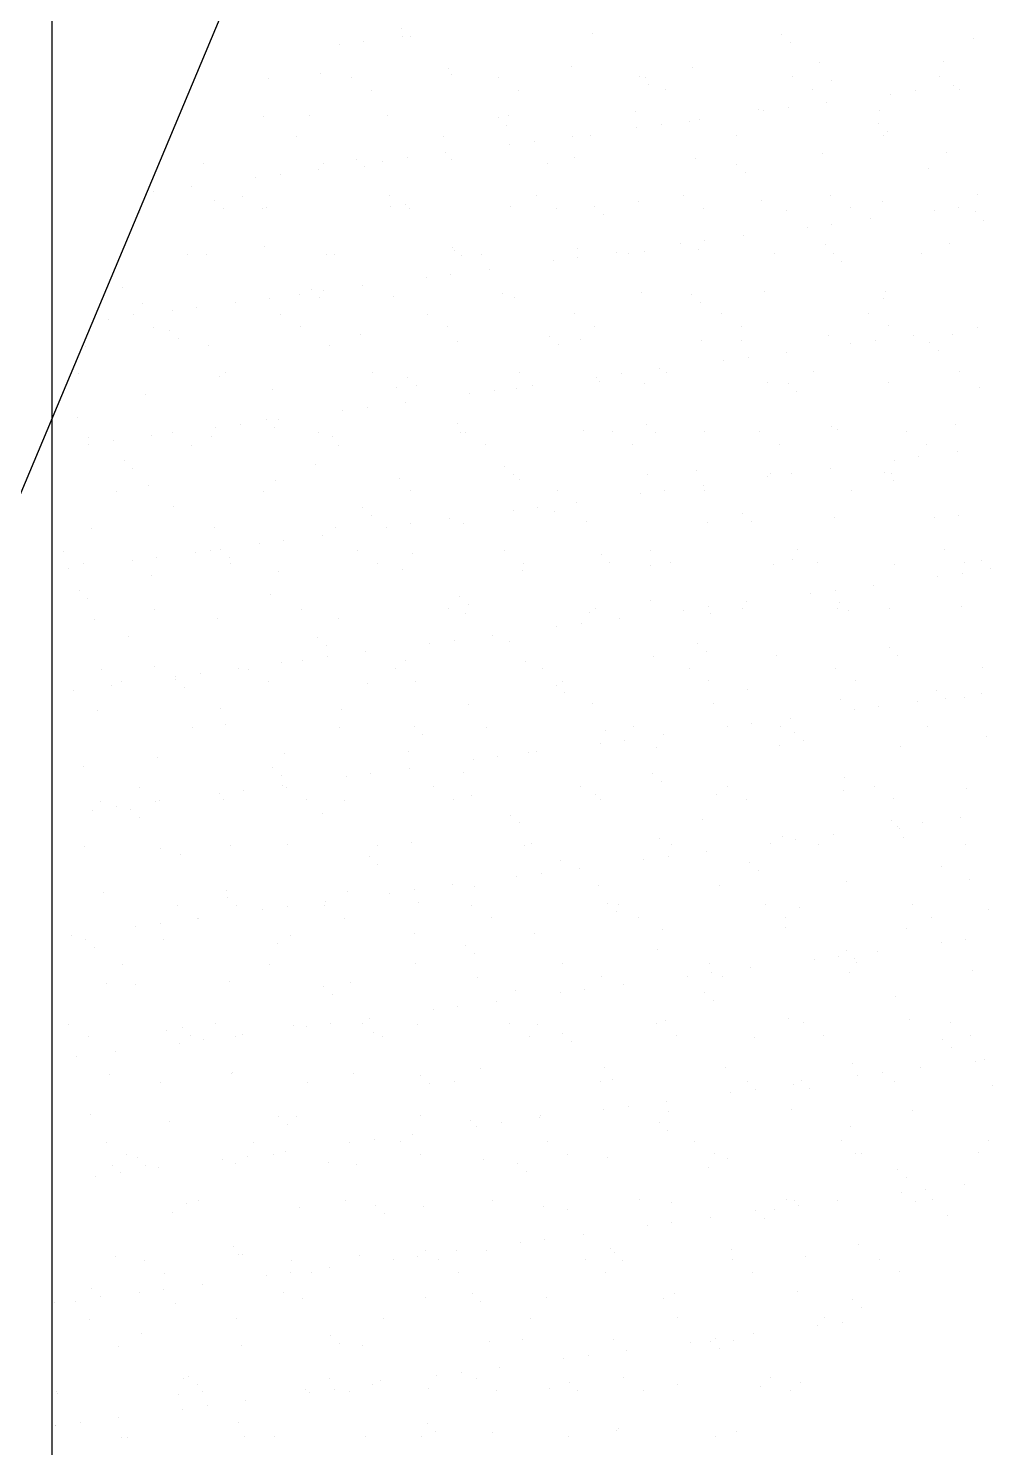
# Model space of a CAD drawing. Header units: inches. Extents: x 8.4 to 50.9, y 14.4 to 39.2.
# Drawn here: x 9.2059 to 9.3083, y 25.8998 to 26.0502 of the extents above; entities that cross this region are included whole.
import ezdxf

# ---------------------------------------------------------------- set-up
doc = ezdxf.new("R2010")
doc.units = ezdxf.units.IN
doc.header["$MEASUREMENT"] = 0
doc.layers.add('02', color=2, linetype='Continuous')
doc.layers.add('1', color=1, linetype='Continuous')

msp = doc.modelspace()

# ---------------------------------------------------------------- linework, layer by layer
at = {"layer": '02'}
for p, q in [((9.2084, 26.34805), (9.2084, 25.7545)), ((9.24543, 26.0501), (9.24543, 26.0501)), ((9.24553, 26.04933), (9.24553, 26.04933)), ((9.24635, 26.04926), (9.24635, 26.04926)), ((9.26574, 26.04966), (9.26574, 26.04966)), ((9.28574, 26.04949), (9.28574, 26.04949)), ((9.23886, 26.04845), (9.23886, 26.04845)), ((9.24146, 26.04879), (9.24146, 26.04879)), ((9.28666, 26.04864), (9.28666, 26.04864)), ((9.30604, 26.04905), (9.30604, 26.04905)), ((9.28978, 26.04651), (9.28978, 26.04651)), ((9.30286, 26.04668), (9.30286, 26.04668)), ((9.23132, 26.04487), (9.23132, 26.04487)), ((9.23689, 26.04543), (9.23689, 26.04543)), ((9.24016, 26.04494), (9.24016, 26.04494)), ((9.25039, 26.04592), (9.25039, 26.04592)), ((9.2507, 26.04527), (9.2507, 26.04527)), ((9.25573, 26.04497), (9.25573, 26.04497)), ((9.26348, 26.04609), (9.26348, 26.04609)), ((9.27071, 26.0451), (9.27071, 26.0451)), ((9.2713, 26.04499), (9.2713, 26.04499)), ((9.27627, 26.04603), (9.27627, 26.04603)), ((9.28687, 26.04502), (9.28687, 26.04502)), ((9.30244, 26.04505), (9.30244, 26.04505)), ((9.24226, 26.04359), (9.24226, 26.04359)), ((9.25784, 26.04362), (9.25784, 26.04362)), ((9.27163, 26.04425), (9.27163, 26.04425)), ((9.27341, 26.04365), (9.27341, 26.04365)), ((9.28898, 26.04368), (9.28898, 26.04368)), ((9.29101, 26.04466), (9.29101, 26.04466)), ((9.2973, 26.0432), (9.2973, 26.0432)), ((9.29991, 26.04354), (9.29991, 26.04354)), ((9.30397, 26.04408), (9.30397, 26.04408)), ((9.30455, 26.04371), (9.30455, 26.04371)), ((9.28645, 26.04177), (9.28645, 26.04177)), ((9.29051, 26.04231), (9.29051, 26.04231)), ((9.23086, 26.04081), (9.23086, 26.04081)), ((9.23567, 26.04088), (9.23567, 26.04088)), ((9.24395, 26.04097), (9.24395, 26.04097)), ((9.25568, 26.04071), (9.25568, 26.04071)), ((9.25674, 26.04091), (9.25674, 26.04091)), ((9.27024, 26.0414), (9.27024, 26.0414)), ((9.27598, 26.04027), (9.27598, 26.04027)), ((9.27705, 26.04053), (9.27705, 26.04053)), ((9.28333, 26.04157), (9.28333, 26.04157)), ((9.28384, 26.04143), (9.28384, 26.04143)), ((9.29612, 26.04151), (9.29612, 26.04151)), ((9.23428, 26.03873), (9.23428, 26.03873)), ((9.24986, 26.03876), (9.24986, 26.03876)), ((9.2566, 26.03987), (9.2566, 26.03987)), ((9.26359, 26.03876), (9.26359, 26.03876)), ((9.26543, 26.03879), (9.26543, 26.03879)), ((9.27039, 26.03966), (9.27039, 26.03966)), ((9.27299, 26.04), (9.27299, 26.04)), ((9.281, 26.03882), (9.281, 26.03882)), ((9.29599, 26.0401), (9.29599, 26.0401)), ((9.29657, 26.03884), (9.29657, 26.03884)), ((9.29691, 26.03925), (9.29691, 26.03925)), ((9.25693, 26.03788), (9.25693, 26.03788)), ((9.25953, 26.03823), (9.25953, 26.03823)), ((9.22441, 26.03586), (9.22441, 26.03586)), ((9.2372, 26.0358), (9.2372, 26.0358)), ((9.24065, 26.03632), (9.24065, 26.03632)), ((9.24347, 26.03611), (9.24347, 26.03611)), ((9.24607, 26.03646), (9.24607, 26.03646)), ((9.25014, 26.03699), (9.25014, 26.03699)), ((9.25071, 26.03629), (9.25071, 26.03629)), ((9.26095, 26.03588), (9.26095, 26.03588)), ((9.2638, 26.03645), (9.2638, 26.03645)), ((9.27659, 26.03639), (9.27659, 26.03639)), ((9.28096, 26.03571), (9.28096, 26.03571)), ((9.29009, 26.03688), (9.29009, 26.03688)), ((9.30318, 26.03705), (9.30318, 26.03705)), ((9.23001, 26.03434), (9.23001, 26.03434)), ((9.23261, 26.03468), (9.23261, 26.03468)), ((9.23668, 26.03522), (9.23668, 26.03522)), ((9.24157, 26.03548), (9.24157, 26.03548)), ((9.28188, 26.03486), (9.28188, 26.03486)), ((9.30126, 26.03527), (9.30126, 26.03527)), ((9.21915, 26.03291), (9.21915, 26.03291)), ((9.22322, 26.03345), (9.22322, 26.03345)), ((9.22562, 26.03193), (9.22562, 26.03193)), ((9.22862, 26.03239), (9.22862, 26.03239)), ((9.23117, 26.03117), (9.23117, 26.03117)), ((9.24419, 26.03242), (9.24419, 26.03242)), ((9.24426, 26.03134), (9.24426, 26.03134)), ((9.24592, 26.03149), (9.24592, 26.03149)), ((9.25705, 26.03128), (9.25705, 26.03128)), ((9.25977, 26.03245), (9.25977, 26.03245)), ((9.26593, 26.03132), (9.26593, 26.03132)), ((9.27056, 26.03177), (9.27056, 26.03177)), ((9.27534, 26.03247), (9.27534, 26.03247)), ((9.28364, 26.03193), (9.28364, 26.03193)), ((9.29091, 26.0325), (9.29091, 26.0325)), ((9.29644, 26.03187), (9.29644, 26.03187)), ((9.30452, 26.0312), (9.30452, 26.0312)), ((9.30648, 26.03253), (9.30648, 26.03253)), ((9.21767, 26.03069), (9.21767, 26.03069)), ((9.22654, 26.03109), (9.22654, 26.03109)), ((9.23073, 26.03105), (9.23073, 26.03105)), ((9.2463, 26.03107), (9.2463, 26.03107)), ((9.26187, 26.0311), (9.26187, 26.0311)), ((9.26685, 26.03048), (9.26685, 26.03048)), ((9.27744, 26.03113), (9.27744, 26.03113)), ((9.28623, 26.03088), (9.28623, 26.03088)), ((9.29301, 26.03116), (9.29301, 26.03116)), ((9.29512, 26.02997), (9.29512, 26.02997)), ((9.30191, 26.03086), (9.30191, 26.03086)), ((9.30624, 26.03071), (9.30624, 26.03071)), ((9.30716, 26.02986), (9.30716, 26.02986)), ((9.28166, 26.0282), (9.28166, 26.0282)), ((9.28845, 26.02909), (9.28845, 26.02909)), ((9.29106, 26.02943), (9.29106, 26.02943)), ((9.23089, 26.0271), (9.23089, 26.0271)), ((9.2509, 26.02693), (9.2509, 26.02693)), ((9.25102, 26.02665), (9.25102, 26.02665)), ((9.26411, 26.02682), (9.26411, 26.02682)), ((9.275, 26.02732), (9.275, 26.02732)), ((9.2769, 26.02676), (9.2769, 26.02676)), ((9.2776, 26.02766), (9.2776, 26.02766)), ((9.29041, 26.02724), (9.29041, 26.02724)), ((9.30349, 26.02741), (9.30349, 26.02741)), ((9.22275, 26.02618), (9.22275, 26.02618)), ((9.22473, 26.02623), (9.22473, 26.02623)), ((9.23752, 26.02617), (9.23752, 26.02617)), ((9.23832, 26.02621), (9.23832, 26.02621)), ((9.25182, 26.02609), (9.25182, 26.02609)), ((9.25389, 26.02624), (9.25389, 26.02624)), ((9.26154, 26.02555), (9.26154, 26.02555)), ((9.26414, 26.02589), (9.26414, 26.02589)), ((9.2682, 26.02642), (9.2682, 26.02642)), ((9.26946, 26.02627), (9.26946, 26.02627)), ((9.2712, 26.02649), (9.2712, 26.02649)), ((9.28503, 26.0263), (9.28503, 26.0263)), ((9.29121, 26.02632), (9.29121, 26.02632)), ((9.29213, 26.02547), (9.29213, 26.02547)), ((9.30061, 26.02632), (9.30061, 26.02632)), ((9.24808, 26.02377), (9.24808, 26.02377)), ((9.25068, 26.02412), (9.25068, 26.02412)), ((9.25475, 26.02465), (9.25475, 26.02465)), ((9.21586, 26.02272), (9.21586, 26.02272)), ((9.23587, 26.02254), (9.23587, 26.02254)), ((9.23722, 26.02234), (9.23722, 26.02234)), ((9.24129, 26.02288), (9.24129, 26.02288)), ((9.28396, 26.0223), (9.28396, 26.0223)), ((9.29675, 26.02224), (9.29675, 26.02224)), ((9.21798, 26.02105), (9.21798, 26.02105)), ((9.22783, 26.02111), (9.22783, 26.02111)), ((9.23149, 26.02154), (9.23149, 26.02154)), ((9.23462, 26.022), (9.23462, 26.022)), ((9.23679, 26.0217), (9.23679, 26.0217)), ((9.24458, 26.02171), (9.24458, 26.02171)), ((9.25617, 26.0221), (9.25617, 26.0221)), ((9.25737, 26.02164), (9.25737, 26.02164)), ((9.27087, 26.02213), (9.27087, 26.02213)), ((9.27618, 26.02193), (9.27618, 26.02193)), ((9.2771, 26.02108), (9.2771, 26.02108)), ((9.29648, 26.02149), (9.29648, 26.02149)), ((9.21437, 26.01934), (9.21437, 26.01934)), ((9.21709, 26.01984), (9.21709, 26.01984)), ((9.22116, 26.02023), (9.22116, 26.02023)), ((9.22376, 26.02057), (9.22376, 26.02057)), ((9.23266, 26.01987), (9.23266, 26.01987)), ((9.24823, 26.0199), (9.24823, 26.0199)), ((9.2638, 26.01993), (9.2638, 26.01993)), ((9.27937, 26.01995), (9.27937, 26.01995)), ((9.29494, 26.01998), (9.29494, 26.01998)), ((9.2192, 26.0185), (9.2192, 26.0185)), ((9.22084, 26.01815), (9.22084, 26.01815)), ((9.23477, 26.01853), (9.23477, 26.01853)), ((9.24114, 26.01771), (9.24114, 26.01771)), ((9.25034, 26.01855), (9.25034, 26.01855)), ((9.26591, 26.01858), (9.26591, 26.01858)), ((9.28148, 26.01861), (9.28148, 26.01861)), ((9.29705, 26.01864), (9.29705, 26.01864)), ((9.29973, 26.01763), (9.29973, 26.01763)), ((9.30381, 26.01778), (9.30381, 26.01778)), ((9.30652, 26.01852), (9.30652, 26.01852)), ((9.21196, 26.01643), (9.21196, 26.01643)), ((9.22176, 26.01731), (9.22176, 26.01731)), ((9.22504, 26.01659), (9.22504, 26.01659)), ((9.23783, 26.01653), (9.23783, 26.01653)), ((9.25134, 26.01702), (9.25134, 26.01702)), ((9.26115, 26.01754), (9.26115, 26.01754)), ((9.26207, 26.0167), (9.26207, 26.0167)), ((9.26443, 26.01719), (9.26443, 26.01719)), ((9.27722, 26.01712), (9.27722, 26.01712)), ((9.28145, 26.0171), (9.28145, 26.0171)), ((9.29072, 26.01761), (9.29072, 26.01761)), ((9.29306, 26.01675), (9.29306, 26.01675)), ((9.29567, 26.01709), (9.29567, 26.01709)), ((9.30146, 26.01693), (9.30146, 26.01693)), ((9.27961, 26.01498), (9.27961, 26.01498)), ((9.28221, 26.01532), (9.28221, 26.01532)), ((9.28627, 26.01586), (9.28627, 26.01586)), ((9.30238, 26.01608), (9.30238, 26.01608)), ((9.21122, 26.01363), (9.21122, 26.01363)), ((9.22611, 26.01332), (9.22611, 26.01332)), ((9.22679, 26.01366), (9.22679, 26.01366)), ((9.24236, 26.01369), (9.24236, 26.01369)), ((9.24612, 26.01315), (9.24612, 26.01315)), ((9.25793, 26.01372), (9.25793, 26.01372)), ((9.26615, 26.01321), (9.26615, 26.01321)), ((9.26875, 26.01355), (9.26875, 26.01355)), ((9.27281, 26.01409), (9.27281, 26.01409)), ((9.2735, 26.01375), (9.2735, 26.01375)), ((9.28907, 26.01377), (9.28907, 26.01377)), ((9.30464, 26.0138), (9.30464, 26.0138)), ((9.2318, 26.01191), (9.2318, 26.01191)), ((9.24489, 26.01207), (9.24489, 26.01207)), ((9.24704, 26.01231), (9.24704, 26.01231)), ((9.25529, 26.01178), (9.25529, 26.01178)), ((9.25768, 26.01201), (9.25768, 26.01201)), ((9.25936, 26.01231), (9.25936, 26.01231)), ((9.26642, 26.01271), (9.26642, 26.01271)), ((9.27119, 26.0125), (9.27119, 26.0125)), ((9.28427, 26.01266), (9.28427, 26.01266)), ((9.28643, 26.01254), (9.28643, 26.01254)), ((9.28735, 26.01169), (9.28735, 26.01169)), ((9.29707, 26.0126), (9.29707, 26.0126)), ((9.30673, 26.0121), (9.30673, 26.0121)), ((9.2183, 26.01142), (9.2183, 26.01142)), ((9.2459, 26.01054), (9.2459, 26.01054)), ((9.25269, 26.01144), (9.25269, 26.01144)), ((9.21108, 26.00894), (9.21108, 26.00894)), ((9.23109, 26.00876), (9.23109, 26.00876)), ((9.23244, 26.00877), (9.23244, 26.00877)), ((9.23923, 26.00966), (9.23923, 26.00966)), ((9.24183, 26.01001), (9.24183, 26.01001)), ((9.22113, 26.00732), (9.22113, 26.00732)), ((9.22577, 26.00789), (9.22577, 26.00789)), ((9.22837, 26.00823), (9.22837, 26.00823)), ((9.23201, 26.00792), (9.23201, 26.00792)), ((9.2367, 26.00735), (9.2367, 26.00735)), ((9.25139, 26.00832), (9.25139, 26.00832)), ((9.25165, 26.00738), (9.25165, 26.00738)), ((9.25227, 26.00738), (9.25227, 26.00738)), ((9.26474, 26.00755), (9.26474, 26.00755)), ((9.26784, 26.0074), (9.26784, 26.0074)), ((9.2714, 26.00815), (9.2714, 26.00815)), ((9.27232, 26.00731), (9.27232, 26.00731)), ((9.27753, 26.00749), (9.27753, 26.00749)), ((9.28341, 26.00743), (9.28341, 26.00743)), ((9.29104, 26.00798), (9.29104, 26.00798)), ((9.2917, 26.00771), (9.2917, 26.00771)), ((9.29898, 26.00746), (9.29898, 26.00746)), ((9.30412, 26.00814), (9.30412, 26.00814)), ((9.21227, 26.00679), (9.21227, 26.00679)), ((9.21231, 26.00612), (9.21231, 26.00612)), ((9.21491, 26.00646), (9.21491, 26.00646)), ((9.21898, 26.007), (9.21898, 26.007)), ((9.22324, 26.00598), (9.22324, 26.00598)), ((9.22536, 26.00696), (9.22536, 26.00696)), ((9.23815, 26.0069), (9.23815, 26.0069)), ((9.23881, 26.00601), (9.23881, 26.00601)), ((9.25438, 26.00603), (9.25438, 26.00603)), ((9.26995, 26.00606), (9.26995, 26.00606)), ((9.28552, 26.00609), (9.28552, 26.00609)), ((9.30109, 26.00612), (9.30109, 26.00612)), ((9.21606, 26.00438), (9.21606, 26.00438)), ((9.29767, 26.00441), (9.29767, 26.00441)), ((9.30028, 26.00475), (9.30028, 26.00475)), ((9.30434, 26.00529), (9.30434, 26.00529)), ((9.21698, 26.00353), (9.21698, 26.00353)), ((9.23636, 26.00393), (9.23636, 26.00393)), ((9.25636, 26.00376), (9.25636, 26.00376)), ((9.25729, 26.00292), (9.25729, 26.00292)), ((9.2715, 26.00286), (9.2715, 26.00286)), ((9.27667, 26.00332), (9.27667, 26.00332)), ((9.28422, 26.00264), (9.28422, 26.00264)), ((9.28459, 26.00303), (9.28459, 26.00303)), ((9.28682, 26.00298), (9.28682, 26.00298)), ((9.29088, 26.00352), (9.29088, 26.00352)), ((9.29667, 26.00315), (9.29667, 26.00315)), ((9.29738, 26.00297), (9.29738, 26.00297)), ((9.21526, 26.00111), (9.21526, 26.00111)), ((9.21861, 26.00178), (9.21861, 26.00178)), ((9.23083, 26.00114), (9.23083, 26.00114)), ((9.23212, 26.00227), (9.23212, 26.00227)), ((9.24521, 26.00244), (9.24521, 26.00244)), ((9.2464, 26.00117), (9.2464, 26.00117)), ((9.258, 26.00238), (9.258, 26.00238)), ((9.26197, 26.0012), (9.26197, 26.0012)), ((9.27336, 26.00121), (9.27336, 26.00121)), ((9.27742, 26.00175), (9.27742, 26.00175)), ((9.27754, 26.00123), (9.27754, 26.00123)), ((9.29311, 26.00125), (9.29311, 26.00125)), ((9.2976, 26.0023), (9.2976, 26.0023)), ((9.26397, 25.99997), (9.26397, 25.99997)), ((9.27076, 26.00087), (9.27076, 26.00087)), ((9.22133, 25.99955), (9.22133, 25.99955)), ((9.24133, 25.99937), (9.24133, 25.99937)), ((9.24226, 25.99853), (9.24226, 25.99853)), ((9.25051, 25.9982), (9.25051, 25.9982)), ((9.2573, 25.9991), (9.2573, 25.9991)), ((9.2599, 25.99944), (9.2599, 25.99944)), ((9.26164, 25.99893), (9.26164, 25.99893)), ((9.28164, 25.99876), (9.28164, 25.99876)), ((9.29135, 25.99834), (9.29135, 25.99834)), ((9.30195, 25.99832), (9.30195, 25.99832)), ((9.30444, 25.99851), (9.30444, 25.99851)), ((9.21259, 25.99716), (9.21259, 25.99716)), ((9.22567, 25.99732), (9.22567, 25.99732)), ((9.23846, 25.99726), (9.23846, 25.99726)), ((9.24384, 25.99732), (9.24384, 25.99732)), ((9.24644, 25.99767), (9.24644, 25.99767)), ((9.25197, 25.99775), (9.25197, 25.99775)), ((9.26506, 25.99792), (9.26506, 25.99792)), ((9.27785, 25.99786), (9.27785, 25.99786)), ((9.28256, 25.99792), (9.28256, 25.99792)), ((9.23038, 25.99555), (9.23038, 25.99555)), ((9.23298, 25.9959), (9.23298, 25.9959)), ((9.23705, 25.99643), (9.23705, 25.99643)), ((9.2096, 25.99477), (9.2096, 25.99477)), ((9.21692, 25.99378), (9.21692, 25.99378)), ((9.21952, 25.99412), (9.21952, 25.99412)), ((9.22359, 25.99466), (9.22359, 25.99466)), ((9.22517, 25.9948), (9.22517, 25.9948)), ((9.2263, 25.99499), (9.2263, 25.99499)), ((9.22722, 25.99414), (9.22722, 25.99414)), ((9.24074, 25.99483), (9.24074, 25.99483)), ((9.24661, 25.99454), (9.24661, 25.99454)), ((9.25631, 25.99486), (9.25631, 25.99486)), ((9.26661, 25.99437), (9.26661, 25.99437)), ((9.27188, 25.99488), (9.27188, 25.99488)), ((9.28691, 25.99393), (9.28691, 25.99393)), ((9.28745, 25.99491), (9.28745, 25.99491)), ((9.28956, 25.99357), (9.28956, 25.99357)), ((9.30302, 25.99494), (9.30302, 25.99494)), ((9.30513, 25.9936), (9.30513, 25.9936)), ((9.30692, 25.99376), (9.30692, 25.99376)), ((9.21013, 25.99289), (9.21013, 25.99289)), ((9.21171, 25.99343), (9.21171, 25.99343)), ((9.21893, 25.99215), (9.21893, 25.99215)), ((9.22728, 25.99346), (9.22728, 25.99346)), ((9.23243, 25.99264), (9.23243, 25.99264)), ((9.24285, 25.99348), (9.24285, 25.99348)), ((9.24552, 25.9928), (9.24552, 25.9928)), ((9.25831, 25.99274), (9.25831, 25.99274)), ((9.25842, 25.99351), (9.25842, 25.99351)), ((9.26753, 25.99353), (9.26753, 25.99353)), ((9.27182, 25.99323), (9.27182, 25.99323)), ((9.27399, 25.99354), (9.27399, 25.99354)), ((9.2849, 25.9934), (9.2849, 25.9934)), ((9.2977, 25.99333), (9.2977, 25.99333)), ((9.30228, 25.99207), (9.30228, 25.99207)), ((9.30489, 25.99242), (9.30489, 25.99242)), ((9.30784, 25.99291), (9.30784, 25.99291)), ((9.21127, 25.9906), (9.21127, 25.9906)), ((9.29143, 25.99064), (9.29143, 25.99064)), ((9.29549, 25.99118), (9.29549, 25.99118)), ((9.21219, 25.98975), (9.21219, 25.98975)), ((9.23157, 25.99015), (9.23157, 25.99015)), ((9.25158, 25.98998), (9.25158, 25.98998)), ((9.2525, 25.98914), (9.2525, 25.98914)), ((9.27188, 25.98954), (9.27188, 25.98954)), ((9.28203, 25.98941), (9.28203, 25.98941)), ((9.28883, 25.9903), (9.28883, 25.9903)), ((9.29189, 25.98937), (9.29189, 25.98937)), ((9.2193, 25.98859), (9.2193, 25.98859)), ((9.22599, 25.98769), (9.22599, 25.98769)), ((9.23487, 25.98862), (9.23487, 25.98862)), ((9.23878, 25.98763), (9.23878, 25.98763)), ((9.25044, 25.98865), (9.25044, 25.98865)), ((9.25228, 25.98812), (9.25228, 25.98812)), ((9.26537, 25.98828), (9.26537, 25.98828)), ((9.26601, 25.98868), (9.26601, 25.98868)), ((9.26858, 25.98764), (9.26858, 25.98764)), ((9.27537, 25.98853), (9.27537, 25.98853)), ((9.27797, 25.98887), (9.27797, 25.98887)), ((9.27816, 25.98822), (9.27816, 25.98822)), ((9.28158, 25.98871), (9.28158, 25.98871)), ((9.29167, 25.98871), (9.29167, 25.98871)), ((9.29281, 25.98852), (9.29281, 25.98852)), ((9.29715, 25.98873), (9.29715, 25.98873)), ((9.30475, 25.98887), (9.30475, 25.98887)), ((9.2129, 25.98752), (9.2129, 25.98752)), ((9.26191, 25.98676), (9.26191, 25.98676)), ((9.26451, 25.9871), (9.26451, 25.9871)), ((9.21654, 25.98577), (9.21654, 25.98577)), ((9.23655, 25.98559), (9.23655, 25.98559)), ((9.23747, 25.98475), (9.23747, 25.98475)), ((9.24845, 25.98499), (9.24845, 25.98499)), ((9.25105, 25.98533), (9.25105, 25.98533)), ((9.25512, 25.98586), (9.25512, 25.98586)), ((9.25685, 25.98515), (9.25685, 25.98515)), ((9.27686, 25.98498), (9.27686, 25.98498)), ((9.23499, 25.98321), (9.23499, 25.98321)), ((9.23759, 25.98356), (9.23759, 25.98356)), ((9.24166, 25.98409), (9.24166, 25.98409)), ((9.24584, 25.98317), (9.24584, 25.98317)), ((9.25863, 25.98311), (9.25863, 25.98311)), ((9.27213, 25.98359), (9.27213, 25.98359)), ((9.27778, 25.98414), (9.27778, 25.98414)), ((9.28522, 25.98376), (9.28522, 25.98376)), ((9.29716, 25.98454), (9.29716, 25.98454)), ((9.29801, 25.9837), (9.29801, 25.9837)), ((9.21363, 25.98225), (9.21363, 25.98225)), ((9.21924, 25.98252), (9.21924, 25.98252)), ((9.22413, 25.98178), (9.22413, 25.98178)), ((9.2282, 25.98232), (9.2282, 25.98232)), ((9.22921, 25.98228), (9.22921, 25.98228)), ((9.23275, 25.983), (9.23275, 25.983)), ((9.24478, 25.98231), (9.24478, 25.98231)), ((9.26035, 25.98234), (9.26035, 25.98234)), ((9.27592, 25.98236), (9.27592, 25.98236)), ((9.29149, 25.98239), (9.29149, 25.98239)), ((9.30706, 25.98242), (9.30706, 25.98242)), ((9.21474, 25.98055), (9.21474, 25.98055)), ((9.21574, 25.98091), (9.21574, 25.98091)), ((9.22152, 25.98121), (9.22152, 25.98121)), ((9.22153, 25.98144), (9.22153, 25.98144)), ((9.22244, 25.98036), (9.22244, 25.98036)), ((9.23131, 25.98094), (9.23131, 25.98094)), ((9.24182, 25.98076), (9.24182, 25.98076)), ((9.24688, 25.98096), (9.24688, 25.98096)), ((9.26183, 25.98059), (9.26183, 25.98059)), ((9.26246, 25.98099), (9.26246, 25.98099)), ((9.27803, 25.98102), (9.27803, 25.98102)), ((9.28213, 25.98015), (9.28213, 25.98015)), ((9.2936, 25.98105), (9.2936, 25.98105)), ((9.21067, 25.98001), (9.21067, 25.98001)), ((9.26275, 25.97975), (9.26275, 25.97975)), ((9.26569, 25.97865), (9.26569, 25.97865)), ((9.27848, 25.97859), (9.27848, 25.97859)), ((9.29198, 25.97907), (9.29198, 25.97907)), ((9.3001, 25.97884), (9.3001, 25.97884)), ((9.30214, 25.97998), (9.30214, 25.97998)), ((9.30306, 25.97913), (9.30306, 25.97913)), ((9.30507, 25.97924), (9.30507, 25.97924)), ((9.30689, 25.97973), (9.30689, 25.97973)), ((9.21321, 25.97789), (9.21321, 25.97789)), ((9.2263, 25.97806), (9.2263, 25.97806)), ((9.23909, 25.978), (9.23909, 25.978)), ((9.2526, 25.97848), (9.2526, 25.97848)), ((9.28664, 25.97707), (9.28664, 25.97707)), ((9.29344, 25.97796), (9.29344, 25.97796)), ((9.29604, 25.97831), (9.29604, 25.97831)), ((9.22333, 25.97607), (9.22333, 25.97607)), ((9.22679, 25.97638), (9.22679, 25.97638)), ((9.2389, 25.9761), (9.2389, 25.9761)), ((9.2468, 25.9762), (9.2468, 25.9762)), ((9.25448, 25.97613), (9.25448, 25.97613)), ((9.2671, 25.97576), (9.2671, 25.97576)), ((9.27005, 25.97616), (9.27005, 25.97616)), ((9.27998, 25.97619), (9.27998, 25.97619)), ((9.28258, 25.97653), (9.28258, 25.97653)), ((9.28562, 25.97618), (9.28562, 25.97618)), ((9.28711, 25.97559), (9.28711, 25.97559)), ((9.30119, 25.97621), (9.30119, 25.97621)), ((9.24772, 25.97536), (9.24772, 25.97536)), ((9.26652, 25.97442), (9.26652, 25.97442)), ((9.26912, 25.97476), (9.26912, 25.97476)), ((9.27319, 25.9753), (9.27319, 25.9753)), ((9.28553, 25.97413), (9.28553, 25.97413)), ((9.28803, 25.97475), (9.28803, 25.97475)), ((9.29833, 25.97407), (9.29833, 25.97407)), ((9.30741, 25.97515), (9.30741, 25.97515)), ((9.21956, 25.97288), (9.21956, 25.97288)), ((9.23306, 25.97337), (9.23306, 25.97337)), ((9.24615, 25.97354), (9.24615, 25.97354)), ((9.25306, 25.97265), (9.25306, 25.97265)), ((9.25566, 25.97299), (9.25566, 25.97299)), ((9.25894, 25.97347), (9.25894, 25.97347)), ((9.25973, 25.97352), (9.25973, 25.97352)), ((9.27245, 25.97396), (9.27245, 25.97396)), ((9.21176, 25.97199), (9.21176, 25.97199)), ((9.23177, 25.97182), (9.23177, 25.97182)), ((9.2422, 25.97122), (9.2422, 25.97122)), ((9.24627, 25.97175), (9.24627, 25.97175)), ((9.25207, 25.97137), (9.25207, 25.97137)), ((9.27208, 25.9712), (9.27208, 25.9712)), ((9.21767, 25.96973), (9.21767, 25.96973)), ((9.23269, 25.97097), (9.23269, 25.97097)), ((9.23281, 25.96998), (9.23281, 25.96998)), ((9.23324, 25.96976), (9.23324, 25.96976)), ((9.2396, 25.97088), (9.2396, 25.97088)), ((9.24881, 25.96979), (9.24881, 25.96979)), ((9.26439, 25.96982), (9.26439, 25.96982)), ((9.273, 25.97036), (9.273, 25.97036)), ((9.27996, 25.96984), (9.27996, 25.96984)), ((9.29238, 25.97076), (9.29238, 25.97076)), ((9.29553, 25.96987), (9.29553, 25.96987)), ((9.30538, 25.96961), (9.30538, 25.96961)), ((9.21353, 25.96826), (9.21353, 25.96826)), ((9.21935, 25.96821), (9.21935, 25.96821)), ((9.21978, 25.96839), (9.21978, 25.96839)), ((9.22614, 25.9691), (9.22614, 25.9691)), ((9.22662, 25.96842), (9.22662, 25.96842)), ((9.22874, 25.96945), (9.22874, 25.96945)), ((9.23535, 25.96842), (9.23535, 25.96842)), ((9.23941, 25.96836), (9.23941, 25.96836)), ((9.25092, 25.96844), (9.25092, 25.96844)), ((9.25291, 25.96885), (9.25291, 25.96885)), ((9.266, 25.96901), (9.266, 25.96901)), ((9.26649, 25.96847), (9.26649, 25.96847)), ((9.27879, 25.96895), (9.27879, 25.96895)), ((9.28206, 25.9685), (9.28206, 25.9685)), ((9.2923, 25.96944), (9.2923, 25.96944)), ((9.29763, 25.96853), (9.29763, 25.96853)), ((9.21268, 25.96733), (9.21268, 25.96733)), ((9.21528, 25.96767), (9.21528, 25.96767)), ((9.21674, 25.96743), (9.21674, 25.96743)), ((9.21766, 25.96658), (9.21766, 25.96658)), ((9.23704, 25.96698), (9.23704, 25.96698)), ((9.25705, 25.96681), (9.25705, 25.96681)), ((9.30471, 25.9665), (9.30471, 25.9665)), ((9.25797, 25.96597), (9.25797, 25.96597)), ((9.27735, 25.96637), (9.27735, 25.96637)), ((9.29736, 25.9662), (9.29736, 25.9662)), ((9.29805, 25.96562), (9.29805, 25.96562)), ((9.29828, 25.96535), (9.29828, 25.96535)), ((9.30065, 25.96597), (9.30065, 25.96597)), ((9.2118, 25.96352), (9.2118, 25.96352)), ((9.22737, 25.96355), (9.22737, 25.96355)), ((9.23338, 25.96373), (9.23338, 25.96373)), ((9.24294, 25.96358), (9.24294, 25.96358)), ((9.24647, 25.9639), (9.24647, 25.9639)), ((9.25851, 25.96361), (9.25851, 25.96361)), ((9.25926, 25.96384), (9.25926, 25.96384)), ((9.27276, 25.96433), (9.27276, 25.96433)), ((9.27408, 25.96364), (9.27408, 25.96364)), ((9.28459, 25.96385), (9.28459, 25.96385)), ((9.28585, 25.96449), (9.28585, 25.96449)), ((9.28719, 25.96419), (9.28719, 25.96419)), ((9.28965, 25.96366), (9.28965, 25.96366)), ((9.29125, 25.96473), (9.29125, 25.96473)), ((9.29864, 25.96443), (9.29864, 25.96443)), ((9.30523, 25.96369), (9.30523, 25.96369)), ((9.21987, 25.96325), (9.21987, 25.96325)), ((9.22201, 25.9626), (9.22201, 25.9626)), ((9.24202, 25.96242), (9.24202, 25.96242)), ((9.27113, 25.96208), (9.27113, 25.96208)), ((9.27373, 25.96242), (9.27373, 25.96242)), ((9.2778, 25.96296), (9.2778, 25.96296)), ((9.24294, 25.96158), (9.24294, 25.96158)), ((9.26027, 25.96065), (9.26027, 25.96065)), ((9.26232, 25.96198), (9.26232, 25.96198)), ((9.26434, 25.96119), (9.26434, 25.96119)), ((9.28233, 25.96181), (9.28233, 25.96181)), ((9.28325, 25.96097), (9.28325, 25.96097)), ((9.30263, 25.96137), (9.30263, 25.96137)), ((9.25088, 25.95941), (9.25088, 25.95941)), ((9.25323, 25.95921), (9.25323, 25.95921)), ((9.25767, 25.96031), (9.25767, 25.96031)), ((9.26632, 25.95938), (9.26632, 25.95938)), ((9.27911, 25.95932), (9.27911, 25.95932)), ((9.29261, 25.95981), (9.29261, 25.95981)), ((9.3057, 25.95997), (9.3057, 25.95997)), ((9.21384, 25.95862), (9.21384, 25.95862)), ((9.22693, 25.95879), (9.22693, 25.95879)), ((9.22699, 25.95804), (9.22699, 25.95804)), ((9.23742, 25.95764), (9.23742, 25.95764)), ((9.23972, 25.95873), (9.23972, 25.95873)), ((9.24421, 25.95854), (9.24421, 25.95854)), ((9.24681, 25.95888), (9.24681, 25.95888)), ((9.24729, 25.95759), (9.24729, 25.95759)), ((9.22171, 25.95721), (9.22171, 25.95721)), ((9.22791, 25.95719), (9.22791, 25.95719)), ((9.23075, 25.95676), (9.23075, 25.95676)), ((9.23335, 25.95711), (9.23335, 25.95711)), ((9.23728, 25.95724), (9.23728, 25.95724)), ((9.25285, 25.95727), (9.25285, 25.95727)), ((9.2673, 25.95742), (9.2673, 25.95742)), ((9.26822, 25.95658), (9.26822, 25.95658)), ((9.26842, 25.95729), (9.26842, 25.95729)), ((9.28399, 25.95732), (9.28399, 25.95732)), ((9.2861, 25.95598), (9.2861, 25.95598)), ((9.2876, 25.95698), (9.2876, 25.95698)), ((9.29956, 25.95735), (9.29956, 25.95735)), ((9.30167, 25.95601), (9.30167, 25.95601)), ((9.30761, 25.95681), (9.30761, 25.95681)), ((9.21729, 25.95499), (9.21729, 25.95499)), ((9.21989, 25.95534), (9.21989, 25.95534)), ((9.22382, 25.95587), (9.22382, 25.95587)), ((9.22396, 25.95587), (9.22396, 25.95587)), ((9.23939, 25.95589), (9.23939, 25.95589)), ((9.25496, 25.95592), (9.25496, 25.95592)), ((9.27053, 25.95595), (9.27053, 25.95595)), ((9.27308, 25.95469), (9.27308, 25.95469)), ((9.28616, 25.95486), (9.28616, 25.95486)), ((9.29896, 25.9548), (9.29896, 25.9548)), ((9.2105, 25.9541), (9.2105, 25.9541)), ((9.21196, 25.95365), (9.21196, 25.95365)), ((9.22019, 25.95361), (9.22019, 25.95361)), ((9.23226, 25.95321), (9.23226, 25.95321)), ((9.23369, 25.9541), (9.23369, 25.9541)), ((9.24678, 25.95427), (9.24678, 25.95427)), ((9.25227, 25.95303), (9.25227, 25.95303)), ((9.25957, 25.95421), (9.25957, 25.95421)), ((9.30266, 25.95328), (9.30266, 25.95328)), ((9.30526, 25.95363), (9.30526, 25.95363)), ((9.21288, 25.9528), (9.21288, 25.9528)), ((9.25319, 25.95219), (9.25319, 25.95219)), ((9.27257, 25.95259), (9.27257, 25.95259)), ((9.2892, 25.95151), (9.2892, 25.95151)), ((9.2918, 25.95186), (9.2918, 25.95186)), ((9.29257, 25.95242), (9.29257, 25.95242)), ((9.2935, 25.95158), (9.2935, 25.95158)), ((9.29586, 25.95239), (9.29586, 25.95239)), ((9.21584, 25.951), (9.21584, 25.951)), ((9.23141, 25.95103), (9.23141, 25.95103)), ((9.24698, 25.95106), (9.24698, 25.95106)), ((9.26255, 25.95109), (9.26255, 25.95109)), ((9.27812, 25.95112), (9.27812, 25.95112)), ((9.27834, 25.95008), (9.27834, 25.95008)), ((9.28241, 25.95062), (9.28241, 25.95062)), ((9.29293, 25.95017), (9.29293, 25.95017)), ((9.29369, 25.95114), (9.29369, 25.95114)), ((9.30601, 25.95034), (9.30601, 25.95034)), ((9.21416, 25.94899), (9.21416, 25.94899)), ((9.21723, 25.94882), (9.21723, 25.94882)), ((9.22725, 25.94915), (9.22725, 25.94915)), ((9.23723, 25.94865), (9.23723, 25.94865)), ((9.24004, 25.94909), (9.24004, 25.94909)), ((9.25354, 25.94958), (9.25354, 25.94958)), ((9.26663, 25.94975), (9.26663, 25.94975)), ((9.26895, 25.94885), (9.26895, 25.94885)), ((9.27574, 25.94974), (9.27574, 25.94974)), ((9.27942, 25.94968), (9.27942, 25.94968)), ((9.23816, 25.9478), (9.23816, 25.9478)), ((9.25549, 25.94708), (9.25549, 25.94708)), ((9.25754, 25.9482), (9.25754, 25.9482)), ((9.26228, 25.94797), (9.26228, 25.94797)), ((9.26488, 25.94831), (9.26488, 25.94831)), ((9.27754, 25.94803), (9.27754, 25.94803)), ((9.27847, 25.94719), (9.27847, 25.94719)), ((9.29785, 25.94759), (9.29785, 25.94759)), ((9.24882, 25.9462), (9.24882, 25.9462)), ((9.25142, 25.94654), (9.25142, 25.94654)), ((9.21018, 25.94466), (9.21018, 25.94466)), ((9.2205, 25.94398), (9.2205, 25.94398)), ((9.2222, 25.94426), (9.2222, 25.94426)), ((9.22575, 25.94469), (9.22575, 25.94469)), ((9.23401, 25.94447), (9.23401, 25.94447)), ((9.23536, 25.94443), (9.23536, 25.94443)), ((9.23796, 25.94477), (9.23796, 25.94477)), ((9.24132, 25.94472), (9.24132, 25.94472)), ((9.24203, 25.9453), (9.24203, 25.9453)), ((9.2471, 25.94463), (9.2471, 25.94463)), ((9.25689, 25.94475), (9.25689, 25.94475)), ((9.25989, 25.94457), (9.25989, 25.94457)), ((9.27246, 25.94477), (9.27246, 25.94477)), ((9.27339, 25.94506), (9.27339, 25.94506)), ((9.28648, 25.94523), (9.28648, 25.94523)), ((9.28803, 25.9448), (9.28803, 25.9448)), ((9.29927, 25.94516), (9.29927, 25.94516)), ((9.3036, 25.94483), (9.3036, 25.94483)), ((9.21229, 25.94332), (9.21229, 25.94332)), ((9.2219, 25.94265), (9.2219, 25.94265)), ((9.22313, 25.94341), (9.22313, 25.94341)), ((9.2245, 25.943), (9.2245, 25.943)), ((9.22786, 25.94335), (9.22786, 25.94335)), ((9.22857, 25.94353), (9.22857, 25.94353)), ((9.24251, 25.94382), (9.24251, 25.94382)), ((9.24343, 25.94337), (9.24343, 25.94337)), ((9.259, 25.9434), (9.259, 25.9434)), ((9.26251, 25.94364), (9.26251, 25.94364)), ((9.26344, 25.9428), (9.26344, 25.9428)), ((9.27457, 25.94343), (9.27457, 25.94343)), ((9.28282, 25.9432), (9.28282, 25.9432)), ((9.29014, 25.94346), (9.29014, 25.94346)), ((9.30282, 25.94303), (9.30282, 25.94303)), ((9.30571, 25.94349), (9.30571, 25.94349)), ((9.21105, 25.94122), (9.21105, 25.94122)), ((9.21511, 25.94176), (9.21511, 25.94176)), ((9.30374, 25.94218), (9.30374, 25.94218)), ((9.30727, 25.94095), (9.30727, 25.94095)), ((9.20844, 25.94088), (9.20844, 25.94088)), ((9.22756, 25.93952), (9.22756, 25.93952)), ((9.24035, 25.93946), (9.24035, 25.93946)), ((9.25386, 25.93995), (9.25386, 25.93995)), ((9.26695, 25.94011), (9.26695, 25.94011)), ((9.27974, 25.94005), (9.27974, 25.94005)), ((9.29324, 25.94054), (9.29324, 25.94054)), ((9.29641, 25.93952), (9.29641, 25.93952)), ((9.30047, 25.94005), (9.30047, 25.94005)), ((9.30633, 25.9407), (9.30633, 25.9407)), ((9.21447, 25.93935), (9.21447, 25.93935)), ((9.21988, 25.93848), (9.21988, 25.93848)), ((9.22748, 25.93943), (9.22748, 25.93943)), ((9.23545, 25.93851), (9.23545, 25.93851)), ((9.24748, 25.93925), (9.24748, 25.93925)), ((9.2484, 25.93841), (9.2484, 25.93841)), ((9.25102, 25.93854), (9.25102, 25.93854)), ((9.26659, 25.93857), (9.26659, 25.93857)), ((9.26778, 25.93881), (9.26778, 25.93881)), ((9.28216, 25.9386), (9.28216, 25.9386)), ((9.28702, 25.93828), (9.28702, 25.93828)), ((9.28779, 25.93864), (9.28779, 25.93864)), ((9.29381, 25.93917), (9.29381, 25.93917)), ((9.29773, 25.93862), (9.29773, 25.93862)), ((9.30809, 25.9382), (9.30809, 25.9382)), ((9.27356, 25.93651), (9.27356, 25.93651)), ((9.28035, 25.9374), (9.28035, 25.9374)), ((9.28295, 25.93774), (9.28295, 25.93774)), ((9.28871, 25.9378), (9.28871, 25.9378)), ((9.21244, 25.93504), (9.21244, 25.93504)), ((9.24741, 25.935), (9.24741, 25.935)), ((9.2602, 25.93494), (9.2602, 25.93494)), ((9.26689, 25.93563), (9.26689, 25.93563)), ((9.26949, 25.93597), (9.26949, 25.93597)), ((9.27371, 25.93542), (9.27371, 25.93542)), ((9.28679, 25.93559), (9.28679, 25.93559)), ((9.29959, 25.93553), (9.29959, 25.93553)), ((9.22082, 25.93435), (9.22082, 25.93435)), ((9.23245, 25.93487), (9.23245, 25.93487)), ((9.23337, 25.93402), (9.23337, 25.93402)), ((9.23432, 25.93483), (9.23432, 25.93483)), ((9.25275, 25.93442), (9.25275, 25.93442)), ((9.25343, 25.93386), (9.25343, 25.93386)), ((9.25603, 25.9342), (9.25603, 25.9342)), ((9.2601, 25.93474), (9.2601, 25.93474)), ((9.27276, 25.93425), (9.27276, 25.93425)), ((9.29306, 25.93381), (9.29306, 25.93381)), ((9.21422, 25.93214), (9.21422, 25.93214)), ((9.22979, 25.93217), (9.22979, 25.93217)), ((9.23997, 25.93209), (9.23997, 25.93209)), ((9.24257, 25.93243), (9.24257, 25.93243)), ((9.24536, 25.9322), (9.24536, 25.9322)), ((9.24664, 25.93296), (9.24664, 25.93296)), ((9.26093, 25.93223), (9.26093, 25.93223)), ((9.27368, 25.93341), (9.27368, 25.93341)), ((9.2765, 25.93225), (9.2765, 25.93225)), ((9.29207, 25.93228), (9.29207, 25.93228)), ((9.30764, 25.93231), (9.30764, 25.93231)), ((9.21633, 25.9308), (9.21633, 25.9308)), ((9.21742, 25.93048), (9.21742, 25.93048)), ((9.22911, 25.93066), (9.22911, 25.93066)), ((9.2319, 25.93083), (9.2319, 25.93083)), ((9.23318, 25.93119), (9.23318, 25.93119)), ((9.24747, 25.93085), (9.24747, 25.93085)), ((9.26304, 25.93088), (9.26304, 25.93088)), ((9.26726, 25.93048), (9.26726, 25.93048)), ((9.27861, 25.93091), (9.27861, 25.93091)), ((9.28005, 25.93042), (9.28005, 25.93042)), ((9.29356, 25.9309), (9.29356, 25.9309)), ((9.29418, 25.93094), (9.29418, 25.93094)), ((9.30664, 25.93107), (9.30664, 25.93107)), ((9.21479, 25.92972), (9.21479, 25.92972)), ((9.21834, 25.92963), (9.21834, 25.92963)), ((9.21972, 25.92942), (9.21972, 25.92942)), ((9.22651, 25.93031), (9.22651, 25.93031)), ((9.22788, 25.92989), (9.22788, 25.92989)), ((9.23772, 25.93004), (9.23772, 25.93004)), ((9.24067, 25.92982), (9.24067, 25.92982)), ((9.25417, 25.93031), (9.25417, 25.93031)), ((9.25773, 25.92986), (9.25773, 25.92986)), ((9.25865, 25.92902), (9.25865, 25.92902)), ((9.27803, 25.92942), (9.27803, 25.92942)), ((9.29804, 25.92925), (9.29804, 25.92925)), ((9.21305, 25.92854), (9.21305, 25.92854)), ((9.21566, 25.92889), (9.21566, 25.92889)), ((9.29896, 25.92841), (9.29896, 25.92841)), ((9.30508, 25.92771), (9.30508, 25.92771)), ((9.22392, 25.92596), (9.22392, 25.92596)), ((9.23949, 25.92599), (9.23949, 25.92599)), ((9.25506, 25.92602), (9.25506, 25.92602)), ((9.27063, 25.92605), (9.27063, 25.92605)), ((9.2862, 25.92607), (9.2862, 25.92607)), ((9.28711, 25.92596), (9.28711, 25.92596)), ((9.29162, 25.92594), (9.29162, 25.92594)), ((9.29842, 25.92684), (9.29842, 25.92684)), ((9.30102, 25.92718), (9.30102, 25.92718)), ((9.30177, 25.9261), (9.30177, 25.9261)), ((9.22113, 25.92471), (9.22113, 25.92471)), ((9.22269, 25.92565), (9.22269, 25.92565)), ((9.23464, 25.9252), (9.23464, 25.9252)), ((9.2427, 25.92548), (9.2427, 25.92548)), ((9.24362, 25.92463), (9.24362, 25.92463)), ((9.24773, 25.92536), (9.24773, 25.92536)), ((9.26052, 25.9253), (9.26052, 25.9253)), ((9.263, 25.92503), (9.263, 25.92503)), ((9.27402, 25.92579), (9.27402, 25.92579)), ((9.28301, 25.92486), (9.28301, 25.92486)), ((9.28496, 25.92506), (9.28496, 25.92506)), ((9.28756, 25.92541), (9.28756, 25.92541)), ((9.2999, 25.9259), (9.2999, 25.9259)), ((9.30331, 25.92442), (9.30331, 25.92442)), ((9.2715, 25.92329), (9.2715, 25.92329)), ((9.2741, 25.92363), (9.2741, 25.92363)), ((9.27817, 25.92417), (9.27817, 25.92417)), ((9.28393, 25.92402), (9.28393, 25.92402)), ((9.25804, 25.92152), (9.25804, 25.92152)), ((9.26064, 25.92186), (9.26064, 25.92186)), ((9.26471, 25.9224), (9.26471, 25.9224)), ((9.2151, 25.92008), (9.2151, 25.92008)), ((9.22767, 25.92109), (9.22767, 25.92109)), ((9.22819, 25.92025), (9.22819, 25.92025)), ((9.22859, 25.92024), (9.22859, 25.92024)), ((9.24098, 25.92019), (9.24098, 25.92019)), ((9.24718, 25.92009), (9.24718, 25.92009)), ((9.24797, 25.92065), (9.24797, 25.92065)), ((9.25125, 25.92063), (9.25125, 25.92063)), ((9.25449, 25.92068), (9.25449, 25.92068)), ((9.26758, 25.92084), (9.26758, 25.92084)), ((9.26798, 25.92047), (9.26798, 25.92047)), ((9.28037, 25.92078), (9.28037, 25.92078)), ((9.28828, 25.92003), (9.28828, 25.92003)), ((9.29387, 25.92127), (9.29387, 25.92127)), ((9.21825, 25.91962), (9.21825, 25.91962)), ((9.23383, 25.91965), (9.23383, 25.91965)), ((9.23779, 25.91885), (9.23779, 25.91885)), ((9.24458, 25.91975), (9.24458, 25.91975)), ((9.2494, 25.91968), (9.2494, 25.91968)), ((9.26497, 25.9197), (9.26497, 25.9197)), ((9.2689, 25.91963), (9.2689, 25.91963)), ((9.28054, 25.91973), (9.28054, 25.91973)), ((9.28265, 25.91839), (9.28265, 25.91839)), ((9.29611, 25.91976), (9.29611, 25.91976)), ((9.29822, 25.91842), (9.29822, 25.91842)), ((9.22036, 25.91828), (9.22036, 25.91828)), ((9.22433, 25.91708), (9.22433, 25.91708)), ((9.23112, 25.91798), (9.23112, 25.91798)), ((9.23372, 25.91832), (9.23372, 25.91832)), ((9.23593, 25.9183), (9.23593, 25.9183)), ((9.2515, 25.91833), (9.2515, 25.91833)), ((9.26708, 25.91836), (9.26708, 25.91836)), ((9.21264, 25.9167), (9.21264, 25.9167)), ((9.21356, 25.91585), (9.21356, 25.91585)), ((9.21766, 25.9162), (9.21766, 25.9162)), ((9.22027, 25.91655), (9.22027, 25.91655)), ((9.23294, 25.91626), (9.23294, 25.91626)), ((9.23495, 25.91556), (9.23495, 25.91556)), ((9.24804, 25.91573), (9.24804, 25.91573)), ((9.25295, 25.91609), (9.25295, 25.91609)), ((9.26083, 25.91567), (9.26083, 25.91567)), ((9.27325, 25.91564), (9.27325, 25.91564)), ((9.27434, 25.91616), (9.27434, 25.91616)), ((9.28742, 25.91632), (9.28742, 25.91632)), ((9.29326, 25.91547), (9.29326, 25.91547)), ((9.20866, 25.91514), (9.20866, 25.91514)), ((9.21087, 25.91531), (9.21087, 25.91531)), ((9.22145, 25.91508), (9.22145, 25.91508)), ((9.25387, 25.91524), (9.25387, 25.91524)), ((9.29418, 25.91463), (9.29418, 25.91463)), ((9.21238, 25.91341), (9.21238, 25.91341)), ((9.22795, 25.91344), (9.22795, 25.91344)), ((9.24352, 25.91347), (9.24352, 25.91347)), ((9.2591, 25.9135), (9.2591, 25.9135)), ((9.27467, 25.91353), (9.27467, 25.91353)), ((9.28957, 25.91272), (9.28957, 25.91272)), ((9.29024, 25.91355), (9.29024, 25.91355)), ((9.29217, 25.91307), (9.29217, 25.91307)), ((9.21791, 25.91187), (9.21791, 25.91187)), ((9.23792, 25.9117), (9.23792, 25.9117)), ((9.2548, 25.91104), (9.2548, 25.91104)), ((9.25822, 25.91125), (9.25822, 25.91125)), ((9.26789, 25.91121), (9.26789, 25.91121)), ((9.27611, 25.91095), (9.27611, 25.91095)), ((9.27823, 25.91108), (9.27823, 25.91108)), ((9.27871, 25.9113), (9.27871, 25.9113)), ((9.28068, 25.91115), (9.28068, 25.91115)), ((9.28278, 25.91183), (9.28278, 25.91183)), ((9.21542, 25.91045), (9.21542, 25.91045)), ((9.22851, 25.91062), (9.22851, 25.91062)), ((9.23884, 25.91085), (9.23884, 25.91085)), ((9.2413, 25.91056), (9.2413, 25.91056)), ((9.26525, 25.90952), (9.26525, 25.90952)), ((9.26932, 25.91006), (9.26932, 25.91006)), ((9.27915, 25.91024), (9.27915, 25.91024)), ((9.25586, 25.90829), (9.25586, 25.90829)), ((9.26265, 25.90918), (9.26265, 25.90918)), ((9.22229, 25.9071), (9.22229, 25.9071)), ((9.22289, 25.90731), (9.22289, 25.90731)), ((9.22381, 25.90646), (9.22381, 25.90646)), ((9.23786, 25.90713), (9.23786, 25.90713)), ((9.2424, 25.90651), (9.2424, 25.90651)), ((9.24319, 25.90687), (9.24319, 25.90687)), ((9.24919, 25.90741), (9.24919, 25.90741)), ((9.25179, 25.90775), (9.25179, 25.90775)), ((9.25343, 25.90716), (9.25343, 25.90716)), ((9.2632, 25.90669), (9.2632, 25.90669)), ((9.26901, 25.90718), (9.26901, 25.90718)), ((9.27465, 25.90652), (9.27465, 25.90652)), ((9.28458, 25.90721), (9.28458, 25.90721)), ((9.28774, 25.90669), (9.28774, 25.90669)), ((9.20883, 25.90573), (9.20883, 25.90573)), ((9.20897, 25.9055), (9.20897, 25.9055)), ((9.22176, 25.90544), (9.22176, 25.90544)), ((9.2244, 25.90576), (9.2244, 25.90576)), ((9.23527, 25.90593), (9.23527, 25.90593)), ((9.23573, 25.90564), (9.23573, 25.90564)), ((9.23833, 25.90598), (9.23833, 25.90598)), ((9.23997, 25.90578), (9.23997, 25.90578)), ((9.24836, 25.9061), (9.24836, 25.9061)), ((9.25554, 25.90581), (9.25554, 25.90581)), ((9.26115, 25.90604), (9.26115, 25.90604)), ((9.26412, 25.90585), (9.26412, 25.90585)), ((9.27111, 25.90584), (9.27111, 25.90584)), ((9.2835, 25.90625), (9.2835, 25.90625)), ((9.28668, 25.90587), (9.28668, 25.90587)), ((9.22227, 25.90387), (9.22227, 25.90387)), ((9.22488, 25.90421), (9.22488, 25.90421)), ((9.22894, 25.90474), (9.22894, 25.90474)), ((9.20878, 25.90208), (9.20878, 25.90208)), ((9.20881, 25.90209), (9.20881, 25.90209)), ((9.21142, 25.90244), (9.21142, 25.90244)), ((9.21548, 25.90297), (9.21548, 25.90297)), ((9.22816, 25.90248), (9.22816, 25.90248)), ((9.24817, 25.90231), (9.24817, 25.90231)), ((9.26847, 25.90186), (9.26847, 25.90186)), ((9.21573, 25.90082), (9.21573, 25.90082)), ((9.21642, 25.90089), (9.21642, 25.90089)), ((9.22882, 25.90098), (9.22882, 25.90098)), ((9.23199, 25.90092), (9.23199, 25.90092)), ((9.24161, 25.90092), (9.24161, 25.90092)), ((9.24756, 25.90095), (9.24756, 25.90095)), ((9.24909, 25.90146), (9.24909, 25.90146)), ((9.25512, 25.90141), (9.25512, 25.90141)), ((9.26313, 25.90098), (9.26313, 25.90098)), ((9.26821, 25.90158), (9.26821, 25.90158)), ((9.2787, 25.90101), (9.2787, 25.90101)), ((9.281, 25.90151), (9.281, 25.90151))]:
    msp.add_line(p, q, dxfattribs=at)
at = {"layer": '1'}
msp.add_line((9.5614, 26.851), (9.0584, 25.651), dxfattribs=at)

doc.saveas('drawing.dxf')
